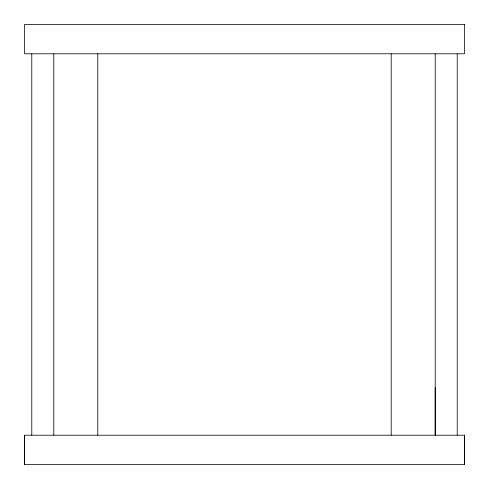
<?xml version="1.0" encoding="UTF-8"?>
<svg xmlns="http://www.w3.org/2000/svg" width="489" height="489" viewBox="0 0 489 489"><rect width="100%" height="100%" fill="white"/><g stroke="black" fill="none" stroke-linecap="round" stroke-linejoin="round"><path stroke-width="0.73" d="M435.21 387.532L435.21 435.21L435.21 53.79M464.55 435.21L464.55 464.55L24.45 464.55L24.45 435.21L464.55 435.21L464.55 464.55M24.511 449.886L24.45 464.55L24.45 435.21M457.215 53.79L457.215 435.21M391.2 53.79L391.2 435.21M97.8 53.79L97.8 435.21M53.79 53.79L53.79 435.21M31.785 53.79L31.785 435.21M464.55 24.45L24.45 24.45L24.45 53.79L464.55 53.79L464.55 24.45"/></g></svg>
